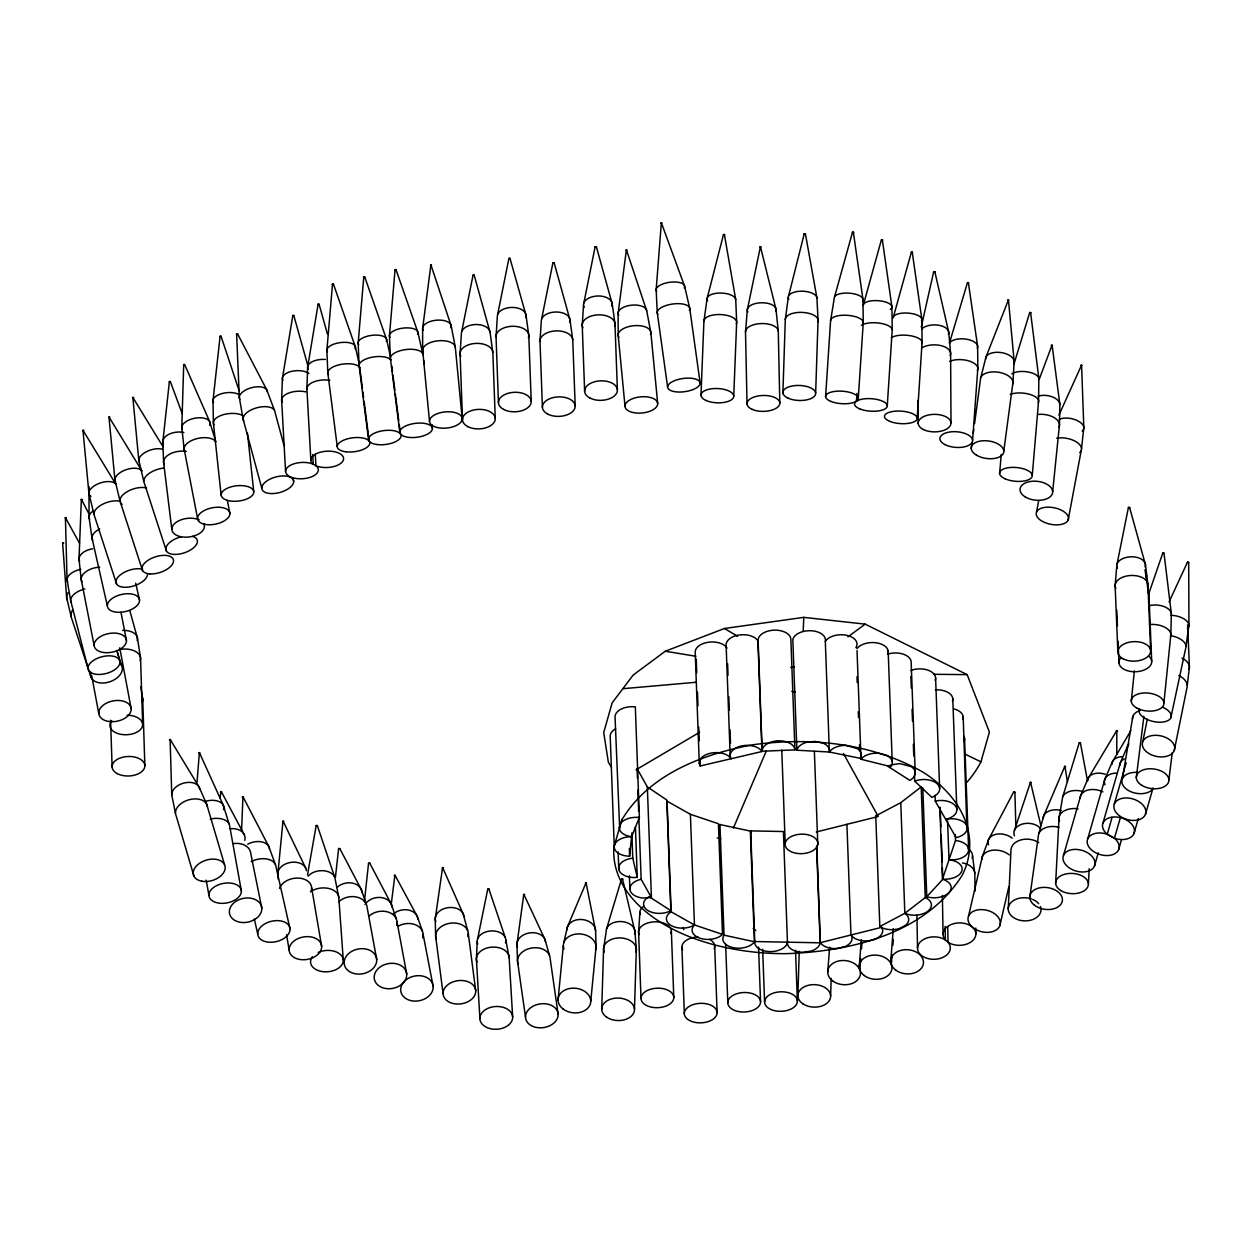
<?xml version="1.0" encoding="UTF-8"?>
<svg xmlns="http://www.w3.org/2000/svg" width="1252" height="1252" viewBox="0 0 1252 1252"><rect width="100%" height="100%" fill="white"/><g stroke="black" fill="none" stroke-linecap="round" stroke-linejoin="round"><path stroke-width="1.5" d="M241.589 830.107L242.966 796.695L268.789 846.446L275.284 864.256M1039.223 379.309L1052.071 345.051L1059.881 404.49L1059.474 424.725L1052.682 491.613M1164 553.212L1162.748 553.149L1164 553.212L1171.34 613.621L1170.87 634.279L1163.922 702.826M184.701 450.923A16.401 8.326 -11.1 0 1 195.938 438.904A16.401 8.326 -11.1 0 1 215.86 441.909L209.6 421.47L184.623 364.488L183.715 364.426L181.79 427.527L184.107 448.826L197.55 518.406M601.711 1009.331L603.574 949.188L606.171 931.41A14.367 9.844 1.8 0 1 622.025 921.597A14.367 9.844 1.8 0 1 634.498 933.898M634.482 1009.268L636.345 949.126L634.889 931.347L622.463 878.732L621.555 878.998L606.563 928.843M797.868 995.919L799.245 951.301M830.639 995.856L831.172 978.391M782.891 392.784L785.301 319.698L788.244 297.632M815.647 393.159L818.057 320.074L816.93 297.945L805.427 233.936L804.191 233.936L805.427 233.936M310.84 460.251L306.912 389.028L307.632 367.337L318.133 304.064L319.088 304.283L327.445 334.096M1116.784 754.267L1116.784 730.511L1088.129 778.415L1080.742 795.505L1063.496 855.413M88.595 513.179L81.364 499.298L79.001 559.253L81.224 579.426L94.103 645.343M700.979 395.35L703.921 321.373L707.036 299.04M733.735 395.992L736.677 321.999L735.722 299.604L724.376 234.468L723.468 234.609L707.396 297.428M803.205 631.039L803.784 617.361L865.148 624.138L967.17 674.64L989.393 732.091L980.942 761.858A193.058 114.84 -2.1 0 1 966.935 782.25M477.184 941.551L476.402 959.235L479.907 1018.627M1008.236 909.062L1010.943 850.515A16.401 11.565 2.7 0 1 1020.834 839.951A16.401 11.565 2.7 0 1 1038.737 842.706M1055.655 883.129L1059.004 818.276L1062.338 799.042A14.367 8.874 3.2 0 1 1083.669 791.874M1088.411 883.943L1089.193 868.685M197.034 782.093L199.381 752.546L223.247 805.13L229.053 823.832M498.452 402.784L496.042 336.772L497.326 316.631A14.367 8.545 -2.1 0 1 513.054 307.444A14.367 8.545 -2.1 0 1 525.668 317.57M542.413 407.354L540.003 341.358L541.287 321.201A14.367 8.545 -2.1 0 1 557.015 312.014A14.367 8.545 -2.1 0 1 569.629 322.14M583.51 305.175L582.227 325.332L584.637 391.328M917.2 418.074L922.098 342.14L921.816 319.166L912.238 252.075L911.409 252.121L893.521 316.553M639.897 912.348L638.583 932.098L641.008 998.486M825.6 396.759L830.577 320.856L834.286 298.023A14.367 5.478 3.8 0 1 849.92 293.234A14.367 5.478 3.8 0 1 862.581 300.636M856.446 401.203L856.947 393.41M858.309 398.136L863.27 322.233L862.925 299.228L853.348 232.136L852.518 232.199L834.63 296.614M887.277 405.632L892.238 329.73L891.893 306.724L882.316 239.648L881.424 239.742L863.598 304.111M700.134 383.081A16.401 6.651 -7.9 0 0 675.485 380.311A16.401 6.651 -7.9 0 0 676.002 391.86A16.401 6.651 -7.9 0 0 700.134 383.081L689.774 308.602L684.641 286.317L661.353 222.746L656.158 289.838L657.253 312.609L667.613 387.087M972.601 440.344L977.828 368.276L977.64 346.428L968.359 282.545L967.452 282.686L949.392 343.298A14.367 6.87 4.3 0 1 966.732 339.245A14.367 6.87 4.3 0 1 977.233 348.181M219.898 797.68L221.228 791.467L244.359 834.849M827.697 972.178L829.653 947.216M859.216 966.763L861.329 939.876M859.827 969.924L860.734 958.39M861.486 948.797L861.939 943.038M890.735 961.348L893.302 928.702M891.346 964.509L892.097 954.9M892.864 945.307L893.318 939.532M359.136 363.596L355.411 347.039L333.455 284.141L332.516 284.016L326.882 350.294L327.805 372.83L337.257 446.604M390.421 356.366L386.68 339.808L364.723 276.927L363.784 276.802L358.166 343.079L359.089 365.615L368.526 439.389M328.462 374.583A16.401 6.996 -7.3 0 1 339.542 364.692A16.401 6.996 -7.3 0 1 359.731 367.368A16.401 6.996 -7.3 0 1 370.827 357.462A16.401 6.996 -7.3 0 1 391.015 360.138A16.401 6.996 -7.3 0 1 404.177 349.809A16.401 6.996 -7.3 0 1 422.941 354.66L417.965 332.578L396.008 269.696L395.069 269.571L389.435 335.849L390.374 358.385L399.811 432.159M747.037 403.911L745.503 331.999L747.272 310.183L760.418 246.597L775.99 309.307L778.274 331.013L779.808 402.925M1116.753 565.982L1115.141 585.952L1117.879 652.135M999.612 473.491L1001.24 454.413M1032.274 475.306L1038.597 400.875L1038.847 378.386L1030.599 312.452L1029.707 312.562L1013.948 364.191M278.241 879.139L277.85 873.865L282.999 820.983L305.754 868.184M761.983 751.513L700.181 765.989L699.289 763.517L700.838 758.509A16.401 9.75 -2.1 0 1 718.632 752.702L722.686 753.391A16.401 9.75 -2.1 0 1 731.09 758.743A16.401 9.75 -2.1 0 1 731.747 751.278L734.079 749.087A16.401 9.75 -2.1 0 1 749.525 745.456L753.594 746.161A16.401 9.75 -2.1 0 1 761.983 751.513L757.929 640.867A16.401 9.75 -2.1 0 0 739.071 635.014A16.401 9.75 -2.1 0 0 726.144 645.625L730.198 756.271M558.048 999.972L563.322 945.729M590.772 1001.084L596.062 946.841L595.608 930.799L586.046 882.77L567.391 927.043L563.838 942.553M338.619 848.527L339.777 848.762L338.619 848.527L335.426 877.386M368.558 863.285L369.794 863.27L368.558 863.285L364.395 901.596M391.328 903.647L394.912 875.054L417.307 916.527L422.44 931.285M614.247 846.242A16.401 9.75 -2.1 0 0 629.631 856.196L631.587 836.68L639.381 817.525L635.327 706.879A16.401 9.75 -2.1 0 0 615.045 717.052L619.756 830.201A16.401 9.75 -2.1 0 0 631.587 836.68A16.401 9.75 -2.1 0 0 614.247 846.242L610.193 735.597A16.401 9.75 -2.1 0 1 615.671 728.742M1131.292 701.292L1134.375 670.822M182.213 413.614L170.335 381.563L169.411 381.437L162.838 441.8L163.589 462.285L171.821 529.377M239.148 390.78L221.041 336.225L220.117 336.131L212.981 400.812L213.388 422.847L221.119 495.01M1081.54 448.576L1083.825 427.511L1081.572 365.099L1058.942 415.132M1187.272 685.626L1189.4 666.94L1187.616 624.873M62.6 543.196L63.805 542.93L62.631 543.29L66.638 597.705L70.957 615.843M963.195 716.864L966.967 830.06A16.401 9.75 -2.1 0 1 956.105 837.619L935.26 801.108L935.041 795.286M175.483 813.315L171.743 794.989L170.115 739.353L199.099 787.054L206.705 804.253L224.468 864.459M170.601 739.666L169.38 739.901M462.191 418.465A16.401 8.107 -5.5 0 0 437.136 413.739A16.401 8.107 -5.5 0 0 438.263 427.746A16.401 8.107 -5.5 0 0 462.191 418.465L455.321 347.352L451.221 325.974L430.891 264.814L422.613 328.619L422.66 350.372L429.53 421.501M657.691 403.41A16.401 8.107 -5.5 0 0 632.636 398.668A16.401 8.107 -5.5 0 0 633.762 412.675A16.401 8.107 -5.5 0 0 657.691 403.41L650.821 332.281L646.721 310.903L626.391 249.758L618.112 313.563L618.175 335.301L625.045 406.43M395.397 875.461L394.161 875.602M1136.3 777.805L1143.89 716.269M1168.899 779.761L1172.232 752.843M549.471 955.339L544.933 939.36L523.79 894.257L516.935 944.493L517.514 961.192L525.511 1017.172M243.436 797.008L242.215 797.195M971.255 448.482L972.021 442.738M973.289 433.176L973.806 429.358M974.572 423.614L980.441 379.622A16.401 8.811 7.9 0 1 998.235 372.204A16.401 8.811 7.9 0 1 1012.602 384.395M1003.807 450.97L1012.993 382.126L1014.136 361.28L1008.439 299.854L985.966 357.102L980.832 377.368M1186.067 646.079L1188.946 624.983L1188.696 562.461L1187.475 562.211L1188.696 562.461M467.622 930.455L463.24 914.007L442.582 867.479L435.227 918.984L435.633 936.136L443.083 993.618M1029.817 897.121L1038.331 836.211A16.401 10.939 8.2 0 1 1058.926 827.275M283.797 821.328L282.561 821.453M316.208 825.522L317.366 825.757L316.208 825.522L307.507 874.804M621.555 878.998L622.792 879.107M487.748 889.17L488.969 889.233L487.748 889.17L477.607 938.953M82.319 499.47L81.083 499.658M199.851 752.859L198.63 753.031M473.053 275.174L474.226 275.315L473.053 275.174L461.738 331.483M497.686 314.393L508.954 258.178L509.861 257.912L526.028 315.347L528.798 335.317L531.224 401.313M552.914 262.764L554.151 262.795L552.914 262.764L541.647 318.978M595.138 246.738L596.375 246.769L595.138 246.738L583.87 302.953M585.357 882.973L586.499 883.114M1128.428 507.436L1129.617 507.576L1128.428 507.436L1117.113 563.744M307.914 365.834L293.813 315.535L292.874 315.316L282.373 378.589L281.637 400.28L285.581 471.488M1014.339 830.624L1030.521 782.14L1040.819 825.397M1031.319 782.578L1030.067 782.563M1122.308 779.026L1132.872 716.316M1007.547 299.979L1008.768 300.167M1080.664 365.271L1081.9 365.412M1051.164 345.317L1052.4 345.38M933.695 271.668L934.868 271.809L933.695 271.668L921.253 327.054M619.098 827.697L621.117 822.752A16.401 9.75 -2.1 0 1 639.381 817.525M1013.76 791.859L1014.887 792.328L1013.76 791.859L988.501 839.701L982.304 856.697L968.516 916.214M87.984 668.318L70.644 600.537L67.06 579.77L65.417 517.624L79.549 543.274M1036.562 511.943L1038.675 500.69M1068.144 520.096A16.401 8.451 10.9 0 0 1047.533 507.17A16.401 8.451 10.9 0 0 1041.398 520.785A16.401 8.451 10.9 0 0 1068.144 520.096L1081.165 450.751M1116.361 730.745L1117.566 731.027M1079.255 742.749L1080.398 743.062L1079.255 742.749L1062.76 796.757M93.916 514.071L88.908 493.178L82.961 430.265L116.013 484.43A14.367 7.152 -18.2 0 0 97.171 484.242A14.367 7.152 -18.2 0 0 90.911 496.387M119.926 500.737L114.918 479.829L108.955 416.932L142.008 471.081A14.367 7.152 -18.2 0 0 124.871 470.157A14.367 7.152 -18.2 0 0 115.45 481.613M109.879 416.979L108.689 417.354M143.761 481.269L138.8 460.329L132.837 397.416L162.979 446.651M1142.747 741.763L1147.317 719.18M1174.266 750.48A16.401 10.486 11.7 0 0 1153.874 735.378A16.401 10.486 11.7 0 0 1147.38 752.499A16.401 10.486 11.7 0 0 1174.266 750.48L1186.849 688.334A16.401 10.486 11.7 0 0 1178.789 675.564M261.762 488.155L243.06 418.872L239.32 397.479L236.612 333.752L237.504 333.736L266.723 389.763L274.36 410.061M237.536 333.815L236.409 334.221M1038.91 833.409L1043.698 815.866L1064.92 766.099L1067.44 782.03M1065.687 766.678L1064.466 766.474M319.088 304.283L317.867 304.424M1170.839 717.787L1185.707 648.207A16.401 8.263 12.3 0 0 1170.683 635.578M1029.723 312.703L1030.928 312.703M221.072 336.303L219.914 336.553M723.468 234.609L724.705 234.703M967.436 282.764L968.688 282.827M999.816 925.744A16.401 11.049 13.2 0 0 979.862 909.641A16.401 11.049 13.2 0 0 972.82 927.56A16.401 11.049 13.2 0 0 999.816 925.744L1008.862 886.682M852.456 232.246L853.692 232.371M881.502 239.93L882.66 239.868M911.331 252.247L912.583 252.294M333.455 284.141L332.218 284.282M364.708 276.989L363.487 277.068M395.992 269.759L394.771 269.837M788.603 295.926L804.253 233.78M661.964 222.997L660.743 223.075M1087.675 838.981L1104.874 779.104L1112.324 761.967L1130.806 730.73M1102.996 822.987L1120.196 763.094L1127.629 745.973M1094.498 865.977A16.401 10.752 16.3 0 0 1074.748 849.404A16.401 10.752 16.3 0 0 1067.737 866.713A16.401 10.752 16.3 0 0 1094.498 865.977L1098.27 852.862M1114.296 804.097L1126.221 762.765M1120.352 817.666L1114.437 838.245A16.401 10.752 16.3 0 1 1110.039 855.304A16.401 10.752 16.3 0 1 1087.221 842.706A16.401 10.752 16.3 0 1 1107.237 834.27L1112.073 817.431M1118.678 849.529L1121.369 840.17M1133.999 833.535L1138.303 818.558M1145.455 814.285A16.401 10.689 16.4 0 0 1125.313 797.962A16.401 10.689 16.4 0 0 1118.85 815.318A16.401 10.689 16.4 0 0 1145.455 814.285L1153.045 787.977M947.576 820.983L949 859.811A16.401 9.75 -2.1 0 1 961.802 871.016A16.401 9.75 -2.1 0 1 942.49 879.092L955.495 840.53L955.292 834.708M1148.788 593.636L1162.826 552.977M733.406 827.995L766.412 750.668M1169.071 601.93L1187.475 562.211M887.731 654.123L888.012 653.56A16.401 9.75 -2.1 0 0 876.682 642.871A16.401 9.75 -2.1 0 0 856.947 648.599M431.517 265.158L430.391 265.33M627.017 250.087L625.89 250.259M293.797 315.614L292.577 315.598M761.044 246.973L759.808 246.926M922.787 788.024L926.777 896.729L942.787 879.327L942.365 867.683M900.767 802.673L921.175 786.929L925.244 897.574A16.401 9.75 -2.1 0 1 927.857 911.221A16.401 9.75 -2.1 0 1 904.836 913.318L879.812 926.527L875.758 815.881L900.767 802.673L904.836 913.318A16.401 9.75 -2.1 0 1 905.791 925.165L899.312 928.577A16.401 9.75 -2.1 0 1 882.973 928.155L879.812 926.527M904.836 913.318L925.244 897.574M803.784 617.361L724.454 628.488L665.297 651.228L633.152 675.078L612.15 702.841L603.699 732.608L608.394 762.358L611.383 767.069M847.933 636.845L865.148 624.138M636.063 769.792L699.586 732.31M816.273 831.985L877.386 816.727L875.758 815.881M816.773 845.585L820.342 942.646L881.627 927.325L882.613 929.782A16.401 9.75 -2.1 0 1 870.077 940.565A16.401 9.75 -2.1 0 1 850.984 934.978L846.915 824.332M887.402 654.186L891.44 653.247A16.401 9.75 -2.1 0 1 911.19 662.856L915.243 773.501M790.654 667.519L794.269 666.784M629.412 875.79L629.913 889.374A16.401 9.75 -2.1 0 0 642.933 898.06L651.416 897.574L647.347 786.929L666.8 799.997L670.853 910.658A16.401 9.75 -2.1 0 1 649.24 911.268A16.401 9.75 -2.1 0 1 646.251 898.592L649.037 896.604L670.853 910.658M622.839 688.71L696.206 682.262M762.171 751.231L794.926 749.885L790.873 639.24A16.401 9.75 -2.1 0 0 774.018 630.163A16.401 9.75 -2.1 0 0 758.102 640.586L762.171 751.231A16.401 9.75 -2.1 0 1 766.631 744.142L769.949 742.452A16.401 9.75 -2.1 0 1 786.334 741.779L789.793 743.187A16.401 9.75 -2.1 0 1 794.926 749.885M934.039 674.296L967.17 674.64M787.461 942.177A16.401 9.75 -2.1 0 1 769.933 951.614A16.401 9.75 -2.1 0 1 754.768 941.535L750.715 830.89L783.408 831.531L787.461 942.177A16.401 9.75 -2.1 0 0 802.626 952.256L810.952 951.113A16.401 9.75 -2.1 0 0 820.154 942.819L816.601 845.757M754.768 941.535L820.154 942.819M796.882 750.214L829.372 752.014L859.983 758.274A16.401 9.75 -2.1 0 0 857.417 748.696L846.383 745.394A16.401 9.75 -2.1 0 0 829.372 752.014A16.401 9.75 -2.1 0 0 823.127 743.14L815.287 741.387L806.883 742.233A16.401 9.75 -2.1 0 0 796.882 750.214L792.829 639.569A16.401 9.75 -2.1 0 1 811.233 630.742A16.401 9.75 -2.1 0 1 825.318 641.368L829.372 752.014M665.297 651.228L695.877 656.267M719.963 824.52L750.371 831.109L754.424 941.754A16.401 9.75 -2.1 0 1 733.093 947.654A16.401 9.75 -2.1 0 1 724.032 935.166L719.963 824.52A16.401 9.75 -2.1 0 0 718.898 827.009M724.032 935.166L754.424 941.754M861.016 759.244L890.798 766.678L892.066 764.205A16.401 9.75 -2.1 0 0 886.369 755.191L878.654 753.266A16.401 9.75 -2.1 0 0 861.016 759.244L857.025 650.539M717.24 837.885L720.839 838.793M690.4 814.301L718.429 823.753L722.498 934.399A16.401 9.75 -2.1 0 1 699.978 938.217A16.401 9.75 -2.1 0 1 694.453 924.946L690.4 814.301L667.066 801.155L671.119 911.8A16.401 9.75 -2.1 0 0 671.275 925.588A16.401 9.75 -2.1 0 0 694.453 924.946L722.498 934.399M1107.237 834.27L1114.437 838.245A16.401 10.752 16.3 0 0 1134.453 829.794A16.401 10.752 16.3 0 0 1111.635 817.212A16.401 10.752 16.3 0 0 1107.237 834.27L1114.437 838.245M965.167 754.173L980.942 761.858M671.119 911.8L694.453 924.946M724.454 628.488L737.631 636.313M169.208 381.954L170.335 381.563M914.711 781.154L931.848 797.383A16.401 9.75 -2.1 0 0 937.247 783.83A16.401 9.75 -2.1 0 0 914.711 781.154L914.492 775.332M65.151 518.062L66.309 517.655M317.288 825.444L334.534 876.697M220.352 792.109L221.526 791.718M369.684 863.035L391.281 904.101L396.274 918.812M488.875 889.014L505.323 937.685M442.316 868.012L443.505 867.683M647.347 786.929L637.096 768.634L637.44 778.337M638.864 817.165L641.149 879.28L651.416 897.574M843.441 753.501L878.231 816.476M339.761 848.512L361.265 889.468L366.351 904.21M967.248 827.509L966.434 825.021A16.401 9.75 -2.1 0 0 945.683 819.371A16.401 9.75 -2.1 0 0 956.012 806.773A16.401 9.75 -2.1 0 0 935.26 801.108M117.297 652.495L121.585 665.454M91.286 677.77L71.693 618.535A16.401 10.705 -18.6 0 1 72.694 609.943M192.558 536.388A16.401 8.154 -18.2 0 1 189.803 550.41A16.401 8.154 -18.2 0 1 166.469 551.146L144.387 483.303A16.401 8.154 -18.2 0 1 163.308 468.154M120.536 502.772L142.587 570.662M116.593 584.011L94.542 516.121A16.401 8.154 -18.2 0 1 101.522 504.822A16.401 8.154 -18.2 0 1 120.615 501.348M934.837 271.731L948.734 332.281L950.612 353.267L950.988 422.785M133.729 397.4L132.555 397.776M83.837 430.25L82.663 430.625M193.982 876.197L176.219 815.991A16.401 10.626 -16.7 0 1 188.629 799.871A16.401 10.626 -16.7 0 1 207.441 806.93M554.12 262.701L569.989 319.917L572.759 339.887L575.184 405.898M474.195 275.221L490.064 332.422L492.834 352.407L495.26 418.403M1129.617 507.576L1145.455 564.699L1147.896 584.496L1150.635 650.664M1144.985 569.754L1148.96 595.091L1151.699 661.259M596.375 246.769L612.212 303.892L614.982 323.861L617.392 389.857M129.817 610.647L137.47 638.285L140.553 658.051L142.665 724.266M284.079 445.759L274.986 412.065A16.401 8.013 -15.1 0 0 256.597 407.839A16.401 8.013 -15.1 0 0 243.702 420.875M292.671 477.591L293.688 481.347A16.401 8.013 -15.1 0 1 270.041 493.523A16.401 8.013 -15.1 0 1 269.446 479.406A16.401 8.013 -15.1 0 1 293.688 481.347M117.109 650.68L120.004 661.979A16.401 8.639 -14.6 0 1 96.326 674.312A16.401 8.639 -14.6 0 1 95.653 659.131A16.401 8.639 -14.6 0 1 120.004 661.979M631.853 832.924L632.776 858.168L637.268 877.386A16.401 9.75 -2.1 0 1 618.785 869.498L618.144 852.033M290.01 928.827A16.401 10.454 -13 0 0 265.221 923.647A16.401 10.454 -13 0 0 266.394 941.864A16.401 10.454 -13 0 0 290.01 928.827L276.019 866.885A16.401 10.454 -13 0 0 251.214 861.705M254.344 919.046L257.74 934.055M135.701 583.213L139.535 600.162A16.401 8.78 -13 0 1 115.794 612.118A16.401 8.78 -13 0 1 114.996 596.781A16.401 8.78 -13 0 1 139.535 600.162M107.343 605.89L92.006 538.078L89.033 517.326L88.97 486.543M524.698 894.46L523.492 894.679M261.793 908.107A16.401 12.097 -11.8 0 0 236.722 900.845A16.401 12.097 -11.8 0 0 238.209 921.816A16.401 12.097 -11.8 0 0 261.793 908.107L250.76 853.52A16.401 12.097 -11.8 0 0 233.67 843.566M343.267 960.002L338.807 897.496L335.16 879.076A14.367 9.359 -4.3 0 0 324.002 870.782A14.367 9.359 -4.3 0 0 308.149 876.243M120.943 612.197L126.452 640.445A16.401 9.468 -11.3 0 1 102.664 652.355A16.401 9.468 -11.3 0 1 101.709 635.891A16.401 9.468 -11.3 0 1 126.452 640.445M423.145 934.493L433.192 986.67A16.401 12.567 -11.1 0 1 409.279 1000.176A16.401 12.567 -11.1 0 1 408.324 978.328A16.401 12.567 -11.1 0 1 433.192 986.67M227.348 500.409L229.899 513.586A16.401 8.326 -11.1 0 1 205.766 524.494A16.401 8.326 -11.1 0 1 205.516 509.908A16.401 8.326 -11.1 0 1 229.899 513.586M505.886 940.236L509.157 957.733L512.663 1017.125A16.401 11.378 -3.5 0 1 488.374 1028.111A16.401 11.378 -3.5 0 1 487.81 1008.392A16.401 11.378 -3.5 0 1 512.663 1017.125M1080.413 742.968L1087.487 780.825M119.754 647.816L131.163 708.695A16.401 10.36 -10.9 0 1 107.578 721.246A16.401 10.36 -10.9 0 1 106.138 703.311A16.401 10.36 -10.9 0 1 131.163 708.695M91.631 675.423L98.767 713.468M397.056 922.004L406.712 974.103A16.401 12.583 -10.7 0 1 383.096 987.891A16.401 12.583 -10.7 0 1 381.578 966.074A16.401 12.583 -10.7 0 1 406.712 974.103M376.711 959.486A16.401 12.583 -10.7 0 0 351.577 951.442A16.401 12.583 -10.7 0 0 353.08 973.258A16.401 12.583 -10.7 0 0 376.711 959.486L367.118 907.403A16.401 12.583 -10.7 0 0 356.288 896.948A16.401 12.583 -10.7 0 0 338.76 901.769M241.37 890.97A16.401 9.906 -10.5 0 0 216.612 885.633A16.401 9.906 -10.5 0 0 217.472 902.88A16.401 9.906 -10.5 0 0 241.37 890.97L229.742 826.336A16.401 9.906 -10.5 0 0 210.211 819.105M206.204 880.14L208.927 895.352M311.654 887.84L321.654 946.402A16.401 11.393 -9.9 0 1 297.679 958.985A16.401 11.393 -9.9 0 1 296.849 939.172A16.401 11.393 -9.9 0 1 321.654 946.402M286.551 934.868L289.134 949.971M140.787 686.722L142.744 699.305L144.856 765.504M558.142 1014.37A16.401 11.957 -8.3 0 0 533.321 1006.076A16.401 11.957 -8.3 0 0 534.025 1026.843A16.401 11.957 -8.3 0 0 558.142 1014.37L550.129 958.39A16.401 11.957 -8.3 0 0 531.302 948.077A16.401 11.957 -8.3 0 0 518.172 964.243M468.279 933.429L475.729 990.911A16.401 11.691 -7.6 0 1 451.596 1003.087A16.401 11.691 -7.6 0 1 450.892 982.804A16.401 11.691 -7.6 0 1 475.729 990.911M423.661 360.341L424.146 364.113M431.893 424.647L432.378 428.434A16.401 6.996 -7.3 0 1 408.246 437.308A16.401 6.996 -7.3 0 1 407.651 425.164A16.401 6.996 -7.3 0 1 432.378 428.434M391.735 365.819L392.471 371.484M392.956 375.271L394.881 390.405M395.366 394.192L398.762 420.672M399.247 424.459L400.452 433.912M359.731 367.368L362.391 388.167M362.877 391.954L363.612 397.635M364.097 401.407L369.183 441.142M972.554 855.742L974.792 873.552L975.105 891.048M247.442 432.989L253.765 491.864A16.401 7.715 -6.2 0 1 229.648 500.894A16.401 7.715 -6.2 0 1 228.913 487.56A16.401 7.715 -6.2 0 1 253.765 491.864M315.285 454.194L315.927 465.744A16.401 8.154 -3.2 0 1 303.782 478.64A16.401 8.154 -3.2 0 1 286.426 468.655A16.401 8.154 -3.2 0 1 313.235 464.195A16.401 8.154 -3.2 0 1 325.395 451.315A16.401 8.154 -3.2 0 1 342.735 461.299A16.401 8.154 -3.2 0 1 315.927 465.744L313.235 464.195L312.703 454.57M1116.768 610.178L1117.41 625.75M1118.052 641.321L1118.944 662.731M964.556 738.539L968.61 849.185M952.772 698.6L956.825 809.246M935.604 677.974L939.657 788.619M940.158 807.493L940.878 826.915M941.16 834.677L942.161 861.846M939.861 807.274L942.49 879.092M910.861 676.33L911.299 687.974M912.082 709.321L912.505 720.98M913.35 744.267L913.788 755.911M888.169 651.009L892.222 761.654M856.994 676.737L857.213 682.559M858.277 711.684L858.496 717.506M859.482 744.674L859.701 750.511M814.379 751.419L817.806 844.537A16.401 9.75 -2.1 0 1 791.874 852.033A16.401 9.75 -2.1 0 1 794.817 835.162A16.401 9.75 -2.1 0 1 817.806 844.537M795.521 950.268L797.383 1001.021A16.401 9.75 -2.1 0 1 773.016 1010.27A16.401 9.75 -2.1 0 1 772.578 993.384A16.401 9.75 -2.1 0 1 797.383 1001.021M781.78 750.167L785.192 843.285M762.671 949.392L764.596 1002.101M758.555 947.06L760.559 1001.725A16.401 9.75 -2.1 0 1 736.192 1010.974A16.401 9.75 -2.1 0 1 735.769 994.088A16.401 9.75 -2.1 0 1 760.559 1001.725M727.6 663.623L728.022 675.282M728.805 696.628L729.306 710.213M730.01 729.634L730.511 743.218M725.644 944.227L727.788 1002.805M714.689 946.168L717.114 1012.555A16.401 9.75 -2.1 0 1 692.747 1021.804A16.401 9.75 -2.1 0 1 692.309 1004.902A16.401 9.75 -2.1 0 1 717.114 1012.555M696.268 659.225L696.754 672.809M697.474 692.215L697.974 705.815M698.757 727.162L699.258 740.746M700.04 762.108L700.181 765.989M699.289 763.517L695.236 652.871A16.401 9.75 -2.1 0 1 708.178 642.26A16.401 9.75 -2.1 0 1 727.021 648.098M681.902 947.248L684.343 1013.619M671.354 931.018L673.795 997.406A16.401 9.75 -2.1 0 1 649.428 1006.655A16.401 9.75 -2.1 0 1 648.99 989.769A16.401 9.75 -2.1 0 1 673.795 997.406M637.878 789.996L638.661 811.343M635.421 826.915L637.268 877.386M629.333 848.433L629.631 856.196M462.504 419.874L460.079 353.862L461.378 333.721A14.367 8.545 -2.1 0 1 475.212 324.55A14.367 8.545 -2.1 0 1 490.064 332.422M110.599 720.244L112.101 766.975M1014.902 792.219L1015.841 826.508M975.762 928.014L975.871 933.836M947.733 926.683L948.014 942.24A16.401 11.221 -0.9 0 1 935.526 959.235A16.401 11.221 -0.9 0 1 918.436 944.493A16.401 11.221 -0.9 0 1 945.37 939.955A16.401 11.221 -0.9 0 1 957.858 922.959A16.401 11.221 -0.9 0 1 974.932 937.701A16.401 11.221 -0.9 0 1 948.014 942.24L945.37 939.955L945.119 926.339M942.38 895.477L943.069 934.383M916.918 915.29L917.513 948.343M918.092 400.264L918.217 423.442M942.787 879.327A16.401 9.75 -2.1 0 1 949.079 892.457A16.401 9.75 -2.1 0 1 926.777 896.729M955.495 840.53A16.401 9.75 -2.1 0 1 968.312 851.736A16.401 9.75 -2.1 0 1 949 859.811M963.727 736.051A16.401 9.75 -2.1 0 1 964.259 741.09M788.854 299.338A14.367 6.573 2 0 1 800.216 291.231A14.367 6.573 2 0 1 816.93 297.945M785.301 319.698A16.401 7.512 2 0 1 803.236 312.452A16.401 7.512 2 0 1 817.65 322.014M850.984 934.978A16.401 9.75 -2.1 0 1 845.241 946.496L837.322 948.484A16.401 9.75 -2.1 0 1 820.342 942.646M584.136 307.366A14.367 8.545 -2.1 0 1 597.361 296.004A14.367 8.545 -2.1 0 1 611.852 306.114M582.931 327.821A16.401 9.75 -2.1 0 1 598.018 314.862A16.401 9.75 -2.1 0 1 614.575 326.412M282.295 402.346A16.401 8.154 -3.2 0 1 287.725 393.457A16.401 8.154 -3.2 0 1 305.848 391.876M282.952 380.405A14.367 7.152 -3.2 0 1 290.902 371.515A14.367 7.152 -3.2 0 1 308.947 373.55M358.729 344.613A14.367 6.135 -7.3 0 1 372.126 335.301A14.367 6.135 -7.3 0 1 386.273 341.452M122.195 504.399A16.401 8.154 -18.2 0 1 125.826 492.521A16.401 8.154 -18.2 0 1 146.625 487.998M825.318 641.368A16.401 9.75 -2.1 0 1 846.477 635.249A16.401 9.75 -2.1 0 1 855.93 647.628M910.658 670.509A16.401 9.75 -2.1 0 1 928.843 670.493A16.401 9.75 -2.1 0 1 935.166 680.509M308.211 369.168A14.367 7.152 -3.2 0 1 325.348 359.465M306.912 389.028A16.401 8.154 -3.2 0 1 329.839 380.373M460.783 356.366A16.401 9.75 -2.1 0 1 473.741 343.58A16.401 9.75 -2.1 0 1 492.834 352.407M618.754 315.347A14.367 7.105 -5.5 0 1 629.975 305.378A14.367 7.105 -5.5 0 1 646.721 310.903M618.895 337.351A16.401 8.107 -5.5 0 1 633.841 325.708A16.401 8.107 -5.5 0 1 650.43 334.425M540.003 341.358A16.401 9.75 -2.1 0 1 555.794 330.888A16.401 9.75 -2.1 0 1 572.759 339.887M830.577 320.856A16.401 6.244 3.8 0 1 848.418 315.394A16.401 6.244 3.8 0 1 862.894 323.845M861.407 325.285A16.401 6.244 3.8 0 1 879.499 323.141A16.401 6.244 3.8 0 1 892.238 329.73M389.998 337.383A14.367 6.135 -7.3 0 1 403.394 328.071A14.367 6.135 -7.3 0 1 417.558 334.237M496.042 336.772A16.401 9.75 -2.1 0 1 513.977 326.287A16.401 9.75 -2.1 0 1 528.391 337.852M423.239 330.418A14.367 7.105 -5.5 0 1 436.338 320.215A14.367 7.105 -5.5 0 1 450.877 327.852M423.395 352.407A16.401 8.107 -5.5 0 1 436.212 341.045A16.401 8.107 -5.5 0 1 455.321 347.352M968.234 848.872A14.367 9.828 -0.9 0 1 972.1 858.293M962.459 862.91A16.401 11.221 -0.9 0 1 974.792 873.552M639.209 934.602A16.401 9.75 -2.1 0 1 654.718 921.816A16.401 9.75 -2.1 0 1 670.869 933.569M640.445 914.539A14.367 8.545 -2.1 0 1 643.935 906.166M164.294 464.648A16.401 9.343 -7.2 0 1 168.989 454.523A16.401 9.343 -7.2 0 1 186.282 451.424M163.449 443.865A14.367 8.185 -7.2 0 1 168.05 434.741A14.367 8.185 -7.2 0 1 183.841 432.488M203.732 523.633A16.401 9.343 -7.2 0 1 187.237 537.139A16.401 9.343 -7.2 0 1 173.12 525.277A16.401 9.343 -7.2 0 1 199.256 519.877M657.879 314.268A16.401 6.651 -7.9 0 1 673.216 303.939A16.401 6.651 -7.9 0 1 689.304 310.402M656.705 291.278A14.367 5.822 -7.9 0 1 670.149 282.232A14.367 5.822 -7.9 0 1 684.234 287.897M327.445 351.828A14.367 6.135 -7.3 0 1 340.841 342.532A14.367 6.135 -7.3 0 1 355.005 348.682M214.061 424.788A16.401 7.715 -6.2 0 1 223.059 414.756A16.401 7.715 -6.2 0 1 243.624 416.055M213.56 402.502A14.367 6.745 -6.2 0 1 221.447 393.723A14.367 6.745 -6.2 0 1 239.461 394.849M166.469 551.146A16.401 8.154 -18.2 0 1 181.305 536.748M139.348 462.113A14.367 7.152 -18.2 0 1 145.451 452.222A14.367 7.152 -18.2 0 1 162.197 449.186M747.882 311.967A14.367 6.964 -1.1 0 1 761.169 302.781A14.367 6.964 -1.1 0 1 775.614 311.122M745.503 331.999A16.401 7.95 -1.1 0 1 761.372 323.564A16.401 7.95 -1.1 0 1 778.274 331.013M182.307 429.358A14.367 7.293 -11.1 0 1 195.813 418.043A14.367 7.293 -11.1 0 1 209.663 425.289M436.306 939.11A16.401 11.691 -7.6 0 1 451.549 923.068A16.401 11.691 -7.6 0 1 467.841 936.512M435.806 921.597A14.367 10.235 -7.6 0 1 447.308 907.778A14.367 10.235 -7.6 0 1 463.835 916.62M1059.615 820.921A16.401 10.126 3.2 0 1 1077.988 808.761M1104.937 784.801A16.401 10.752 16.3 0 1 1116.142 773.094M1111.87 764.393A14.367 9.421 16.3 0 1 1122.183 756.709M709.712 939.423A16.401 9.75 -2.1 0 1 714.188 948.703M682.528 949.752A16.401 9.75 -2.1 0 1 698.037 936.95M683.764 929.688A14.367 8.545 -2.1 0 1 683.216 927.497M393.253 914.101A14.367 11.002 -11.1 0 1 408.668 910.063A14.367 11.002 -11.1 0 1 417.918 919.328M398.277 926.151A16.401 12.567 -11.1 0 1 416.337 925.165A16.401 12.567 -11.1 0 1 422.738 937.811M604.246 952.099A16.401 11.252 1.8 0 1 619.521 937.904A16.401 11.252 1.8 0 1 635.906 952.036M707.646 300.683A14.367 6.26 2.4 0 1 719.039 293.062A14.367 6.26 2.4 0 1 735.722 299.604M703.921 321.373A16.401 7.152 2.4 0 1 721.903 314.628A16.401 7.152 2.4 0 1 736.27 323.845M1080.226 798.275A16.401 10.752 16.3 0 1 1102.934 791.859M1087.675 780.841A14.367 9.421 16.3 0 1 1105.266 774.284M1014.449 835.882A14.367 10.126 2.7 0 1 1022.571 824.004A14.367 10.126 2.7 0 1 1040.584 828.542M1040.396 906.511A16.401 11.565 2.7 0 1 1025.341 920.877A16.401 11.565 2.7 0 1 1008.533 906.73A16.401 11.565 2.7 0 1 1031.335 898.889M1032.603 899.374A16.401 11.565 2.7 0 1 1038.69 903.694M935.401 689.883A16.401 9.75 -2.1 0 1 952.475 701.151M954.134 708.945A16.401 9.75 -2.1 0 1 962.898 719.415M1119.679 765.864A16.401 10.752 16.3 0 1 1124.296 758.822M1127.176 748.399A14.367 9.421 16.3 0 1 1129.007 743.86M517.514 947.169A14.367 10.486 -8.3 0 1 529.017 933.006A14.367 10.486 -8.3 0 1 545.512 942.036M566.953 929.829A14.367 10.814 5.6 0 1 581.116 919.484A14.367 10.814 5.6 0 1 595.608 930.799M563.932 948.953A16.401 12.348 5.6 0 1 579.504 933.914A16.401 12.348 5.6 0 1 595.545 950.033M753.156 928.608A16.401 9.75 -2.1 0 1 755.817 930.533M988.548 844.787A14.367 9.672 13.2 0 1 995.027 834.521A14.367 9.672 13.2 0 1 1012.132 838.104M981.787 859.529A16.401 11.049 13.2 0 1 991.647 850.358A16.401 11.049 13.2 0 1 1009.284 854.881M1043.198 818.323A14.367 9.593 8.2 0 1 1061.242 810.482M477.043 962.146A16.401 11.378 -3.5 0 1 490.315 947.294A16.401 11.378 -3.5 0 1 509.157 957.733M477.748 944.118A14.367 9.969 -3.5 0 1 491.253 930.925A14.367 9.969 -3.5 0 1 505.464 942.85M1115.845 588.456A16.401 9.75 -2.1 0 1 1130.932 575.482A16.401 9.75 -2.1 0 1 1147.489 587.032M1117.379 568.158A14.367 8.545 -2.1 0 1 1130.587 556.811A14.367 8.545 -2.1 0 1 1145.095 566.921M1170.604 615.311A14.367 7.246 12.3 0 1 1185.66 620.037A14.367 7.246 12.3 0 1 1187.35 628.441M1162.56 707.177A16.401 8.263 12.3 0 1 1169.994 719.055A16.401 8.263 12.3 0 1 1150.244 720.667A16.401 8.263 12.3 0 1 1139.367 709.07M863.254 305.519A14.367 5.478 3.8 0 1 880.735 300.95A14.367 5.478 3.8 0 1 890.266 309.4M205.547 801.311A14.367 8.686 -10.5 0 1 223.482 809.653M310.433 891.862A16.401 10.689 -4.3 0 1 328.134 888.341A16.401 10.689 -4.3 0 1 338.807 897.496M318.18 952.443A16.401 10.689 -4.3 0 1 342.907 958.171A16.401 10.689 -4.3 0 1 324.691 971.818A16.401 10.689 -4.3 0 1 312.421 956.747M337.101 887.339A14.367 11.033 -10.7 0 1 352.454 883.114A14.367 11.033 -10.7 0 1 361.953 892.269M279.556 888.404A16.401 11.393 -9.9 0 1 299.134 878.137A16.401 11.393 -9.9 0 1 311.216 890.876M277.85 873.865A14.367 9.985 -9.9 0 1 291.685 862.284A14.367 9.985 -9.9 0 1 306.349 870.735M171.743 794.989A14.367 9.312 -16.7 0 1 185.093 782.782A14.367 9.312 -16.7 0 1 199.741 789.402M1038.456 414.428A16.401 9.468 6.1 0 1 1059.051 427.151M1038.064 396.117A14.367 8.279 6.1 0 1 1059.881 404.49M1181.966 658.129A14.367 9.187 11.7 0 1 1189.024 669.319M1149.305 605.733A14.367 7.872 6 0 1 1171.34 613.621M1149.571 624.545A16.401 8.983 6 0 1 1170.51 636.595M795.364 691.855A21.691 12.896 -2.1 0 1 791.733 691.323M618.785 869.498A16.401 9.75 -2.1 0 1 632.776 858.168M629.913 889.374A16.401 9.75 -2.1 0 1 641.149 879.28M92.664 540.285A16.401 8.78 -13 0 1 99.644 528.986M89.628 519.251A14.367 7.684 -13 0 1 92.883 511.098M119.378 649.569A16.401 9.75 -2.1 0 1 140.146 660.602M127.125 715.221A16.401 9.75 -2.1 0 1 142.352 726.52A16.401 9.75 -2.1 0 1 120.771 734.314A16.401 9.75 -2.1 0 1 111.804 720.761M122.618 630.398A14.367 8.545 -2.1 0 1 137.125 640.508M147.533 574.011A16.401 8.154 -18.2 0 1 127.986 587.125A16.401 8.154 -18.2 0 1 117.907 577.235A16.401 8.154 -18.2 0 1 142.665 569.237M239.868 399.231A14.367 7.011 -15.1 0 1 251.183 387.807A14.367 7.011 -15.1 0 1 267.286 391.5M750.965 833.425A16.401 9.75 -2.1 0 1 750.715 830.89M81.912 581.804A16.401 9.468 -11.3 0 1 99.675 567.172M79.612 561.334A14.367 8.294 -11.3 0 1 92.695 548.783M368.683 916.37A16.401 12.583 -10.7 0 1 388.183 912.066A16.401 12.583 -10.7 0 1 396.727 925.338M365.005 904.523A14.367 11.033 -10.7 0 1 380.671 897.496A14.367 11.033 -10.7 0 1 391.954 906.902M67.639 581.648A14.367 7.559 -14.6 0 1 80.754 569.316M71.286 602.697A16.401 8.639 -14.6 0 1 84.87 588.925M142.039 696.801A16.401 9.75 -2.1 0 1 142.337 701.856M1152.466 789.464A16.401 10.439 9.8 0 1 1124.327 787.195A16.401 10.439 9.8 0 1 1137.614 772.453M1132.45 719.008A16.401 10.439 9.8 0 1 1140.118 710.494M1010.239 394.396A16.401 6.902 5.1 0 1 1029.848 394.38A16.401 6.902 5.1 0 1 1038.205 402.643M1011.866 373.863A14.367 6.041 5.1 0 1 1029.473 372.267A14.367 6.041 5.1 0 1 1038.518 379.951M1146.519 575.294A14.367 8.545 -2.1 0 1 1146.159 577.516M1149.226 656.486A16.401 9.75 -2.1 0 1 1135.908 671.729A16.401 9.75 -2.1 0 1 1120.853 657.769M1148.256 592.587A16.401 9.75 -2.1 0 1 1148.96 595.091M922.239 347.633A16.401 8.764 -0.1 0 1 941.927 345.849A16.401 8.764 -0.1 0 1 950.19 355.552M921.707 328.979A14.367 7.684 -0.1 0 1 939.423 325.363A14.367 7.684 -0.1 0 1 948.374 334.284M891.267 337.711A16.401 6.244 3.8 0 1 911.409 335.896A16.401 6.244 3.8 0 1 921.707 343.752M893.177 317.945A14.367 5.478 3.8 0 1 908.811 313.172A14.367 5.478 3.8 0 1 921.472 320.575M985.621 359.089A14.367 7.715 7.9 0 1 1001.193 352.579A14.367 7.715 7.9 0 1 1013.791 363.268M119.816 663.184A16.401 10.705 -18.6 0 1 109.284 681.949A16.401 10.705 -18.6 0 1 90.88 672.152M67.295 600.068A14.367 9.374 -18.6 0 1 68.171 592.54M1056.719 438.231A16.401 8.451 10.9 0 1 1076.329 441.893A16.401 8.451 10.9 0 1 1079.709 452.645M1059.239 419.295A14.367 7.402 10.9 0 1 1077.831 420.844A14.367 7.402 10.9 0 1 1082.229 431.064M949.658 361.374A16.401 7.841 4.3 0 1 969.345 361.077A16.401 7.841 4.3 0 1 977.358 370.295M247.708 844.208A14.367 9.155 -13 0 1 269.43 848.746M230.071 828.808A14.367 10.595 -11.8 0 1 244.75 840.342M621.649 820.138L613.84 847.651A178.441 106.138 -2.1 0 0 785.395 953.68C850.734 951.661 925.713 933.82 962.538 874.694C982.491 833.613 958.265 794.253 922.865 772.093C871.439 742.812 810.263 736.927 752.421 744.815C702.372 754.236 649.021 774.299 621.649 820.138M891.471 764.831L887.934 766.365L909.828 780.372A16.401 9.75 -2.1 0 0 911.08 766.568L899.765 763.595L891.471 764.831M788.103 398.167A16.401 7.512 2 0 0 815.24 395.1A16.401 7.512 2 0 0 794.472 385.647A16.401 7.512 2 0 0 788.103 398.167M589.848 397.995A16.401 9.75 -2.1 0 0 616.986 392.408A16.401 9.75 -2.1 0 0 596.218 381.375A16.401 9.75 -2.1 0 0 589.848 397.995M376.977 444.523A16.401 6.996 -7.3 0 0 401.094 435.665A16.401 6.996 -7.3 0 0 376.382 432.378A16.401 6.996 -7.3 0 0 376.977 444.523M345.693 451.753A16.401 6.996 -7.3 0 0 369.825 442.895A16.401 6.996 -7.3 0 0 345.098 439.608A16.401 6.996 -7.3 0 0 345.693 451.753M150.146 573.901A16.401 8.154 -18.2 0 0 173.527 560.661A16.401 8.154 -18.2 0 0 149.567 559.362A16.401 8.154 -18.2 0 0 150.146 573.901M467.7 426.541A16.401 9.75 -2.1 0 0 494.853 420.954A16.401 9.75 -2.1 0 0 474.07 409.92A16.401 9.75 -2.1 0 0 467.7 426.541M547.625 414.036A16.401 9.75 -2.1 0 0 574.762 408.434A16.401 9.75 -2.1 0 0 553.994 397.416A16.401 9.75 -2.1 0 0 547.625 414.036M830.858 401.407A16.401 6.244 3.8 0 0 857.917 399.748A16.401 6.244 3.8 0 0 837.103 391.187A16.401 6.244 3.8 0 0 830.858 401.407M859.811 408.903A16.401 6.244 3.8 0 0 886.886 407.244A16.401 6.244 3.8 0 0 866.071 398.684A16.401 6.244 3.8 0 0 859.811 408.903M503.664 409.451A16.401 9.75 -2.1 0 0 530.801 403.864A16.401 9.75 -2.1 0 0 510.033 392.831A16.401 9.75 -2.1 0 0 503.664 409.451M752.202 409.388A16.401 7.95 -1.1 0 0 779.386 404.991A16.401 7.95 -1.1 0 0 758.665 395.882A16.401 7.95 -1.1 0 0 752.202 409.388M895.681 970.05A16.401 12.097 4.6 0 0 922.974 965.355A16.401 12.097 4.6 0 0 902.661 949.971A16.401 12.097 4.6 0 0 895.681 970.05M864.162 975.464A16.401 12.097 4.6 0 0 891.455 970.769A16.401 12.097 4.6 0 0 871.142 955.386A16.401 12.097 4.6 0 0 864.162 975.464M1060.616 890.422A16.401 10.126 3.2 0 0 1087.91 886.557A16.401 10.126 3.2 0 0 1067.549 873.646A16.401 10.126 3.2 0 0 1060.616 890.422M832.643 980.879A16.401 12.097 4.6 0 0 859.936 976.184A16.401 12.097 4.6 0 0 839.622 960.8A16.401 12.097 4.6 0 0 832.643 980.879M606.829 1017.281A16.401 11.252 1.8 0 0 634.044 1012.179A16.401 11.252 1.8 0 0 613.433 998.439A16.401 11.252 1.8 0 0 606.829 1017.281M706.159 400.515A16.401 7.152 2.4 0 0 733.312 397.823A16.401 7.152 2.4 0 0 712.591 388.668A16.401 7.152 2.4 0 0 706.159 400.515M802.97 1003.869A16.401 11.252 1.8 0 0 830.186 998.767A16.401 11.252 1.8 0 0 809.574 985.027A16.401 11.252 1.8 0 0 802.97 1003.869M562.962 1008.893A16.401 12.348 5.6 0 0 590.255 1004.261A16.401 12.348 5.6 0 0 569.989 988.438A16.401 12.348 5.6 0 0 562.962 1008.893M1034.543 905.29A16.401 10.939 8.2 0 0 1061.852 902.598A16.401 10.939 8.2 0 0 1041.993 887.48A16.401 10.939 8.2 0 0 1034.543 905.29M1123.091 658.802A16.401 9.75 -2.1 0 0 1150.228 653.215A16.401 9.75 -2.1 0 0 1129.461 642.182A16.401 9.75 -2.1 0 0 1123.091 658.802M201.885 881.236A16.401 10.626 -16.7 0 0 225.203 867.135A16.401 10.626 -16.7 0 0 200.586 862.612A16.401 10.626 -16.7 0 0 201.885 881.236M1025.138 496.856A16.401 9.468 6.1 0 0 1052.243 494.055A16.401 9.468 6.1 0 0 1031.648 481.316A16.401 9.468 6.1 0 0 1025.138 496.856M1136.628 707.928A16.401 8.983 6 0 0 1163.577 705.142A16.401 8.983 6 0 0 1142.622 693.092A16.401 8.983 6 0 0 1136.628 707.928M117.297 773.642A16.401 9.75 -2.1 0 0 144.45 768.055A16.401 9.75 -2.1 0 0 123.682 757.022A16.401 9.75 -2.1 0 0 117.297 773.642M1004.871 478.687A16.401 6.902 5.1 0 0 1031.898 477.075A16.401 6.902 5.1 0 0 1011.068 467.434A16.401 6.902 5.1 0 0 1004.871 478.687M1141.48 785.129A16.401 9.875 7.3 0 0 1168.492 782.297A16.401 9.875 7.3 0 0 1147.834 768.9A16.401 9.875 7.3 0 0 1141.48 785.129M923.413 429.546A16.401 8.764 -0.1 0 0 950.565 425.07A16.401 8.764 -0.1 0 0 929.813 414.741A16.401 8.764 -0.1 0 0 923.413 429.546M889.749 421.345A16.401 6.244 3.8 0 0 916.808 419.686A16.401 6.244 3.8 0 0 895.994 411.125A16.401 6.244 3.8 0 0 889.749 421.345M976.45 455.149A16.401 8.811 7.9 0 0 1003.415 453.24A16.401 8.811 7.9 0 0 982.71 440.782A16.401 8.811 7.9 0 0 976.45 455.149M944.931 444.585A16.401 7.841 4.3 0 0 972.131 442.363A16.401 7.841 4.3 0 0 951.677 431.768A16.401 7.841 4.3 0 0 944.931 444.585"/></g></svg>
